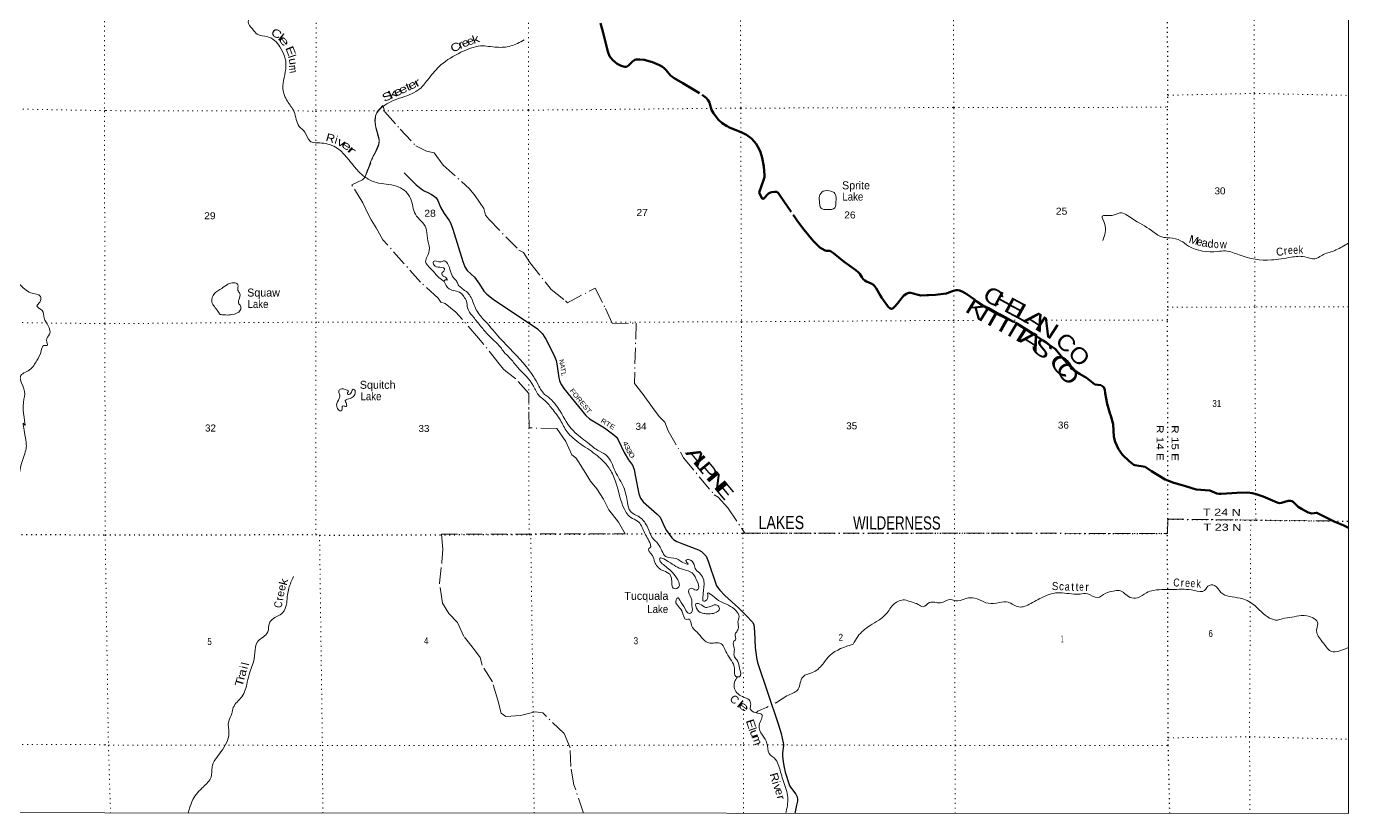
# Model space of a CAD drawing. Header units: feet. Extents: x -248627 to 3, y 0 to 184934.
# Drawn here: x -33037 to 0, y 0 to 19664 of the extents above; entities that cross this region are included whole.
import ezdxf
from ezdxf.enums import TextEntityAlignment as Align

# ---------------------------------------------------------------- set-up
doc = ezdxf.new("R2010")
doc.units = ezdxf.units.FT
doc.header["$LTSCALE"] = 80
for name, pattern in [('DOT_DASHED', [7.7, 5, -1.2, 0.3, -1.2]), ('DOTTED', [1.5, 0.3, -1.2]), ('LONG_DASH_SHORT_DASH', [9.9, 6, -1.2, 1.5, -1.2])]:
    doc.linetypes.add(name, pattern=pattern)
for name, color, linetype, lineweight in [('11', 7, 'LONG_DASH_SHORT_DASH', 60), ('29', 7, 'Continuous', 25), ('30', 7, 'Continuous', 13), ('39', 7, 'Continuous', 13), ('4', 7, 'Continuous', 13), ('41', 7, 'Continuous', 13), ('44', 7, 'DOT_DASHED', 13), ('6', 7, 'DOTTED', 25), ('7', 7, 'DOTTED', 13)]:
    doc.layers.add(name, color=color, linetype=linetype, lineweight=lineweight)
doc.layers.add('12', color=7, linetype='Continuous')

msp = doc.modelspace()

# ---------------------------------------------------------------- linework, layer by layer
at = {"layer": '11'}
for points in [[(-18689.99, 19745.48), (-18646.99, 19592.58), (-18622.88, 19502.93), (-18507.57, 19035.18), (-18463.88, 18922.98), (-18431.3, 18878.65), (-18380.47, 18819.97), (-18274.91, 18731.29), (-18212.35, 18694.78), (-18153.1, 18670.06), (-18085.93, 18654.36), (-18039.02, 18654.36), (-17992.1, 18686.96), (-17891.75, 18787.37), (-17831.8, 18829.09), (-17803.13, 18836.26), (-17711.9, 18840.17), (-17601.13, 18828.44), (-17396.52, 18773.67), (-17215.36, 18697.39), (-17141.08, 18653.05), (-17099.37, 18617.84), (-17052.46, 18569.59), (-16944.29, 18440.5)], [(-16944.29, 18440.5), (-16853.07, 18374.81), (-16634.12, 18244.41), (-16155.82, 17959.48), (-16050.25, 17879.28), (-16012.47, 17831.03), (-15972.07, 17767.13), (-15951.22, 17698.02), (-15919.92, 17576.74), (-15871.72, 17495.24), (-15805.25, 17405.26), (-15744, 17332.24), (-15648.84, 17248.12), (-15545.9, 17178.36), (-15455.95, 17128.15), (-15176.35, 17021.67), (-15096.26, 16981.78), (-15047.38, 16953.75), (-14919.01, 16862.13), (-14849.95, 16788.14), (-14802.38, 16728.8), (-14758.06, 16659.04), (-14728.74, 16601.98), (-14694.21, 16521.13), (-14652.49, 16379.97), (-14611.42, 16168.38), (-14590.57, 15949.3), (-14598.4, 15895.22), (-14618.6, 15823.49), (-14728.4, 15512.31), (-14662.57, 15376.03)], [(-14662.57, 15376.03), (-14652.8, 15358.77), (-14646.28, 15353.72), (-14635.86, 15351.43), (-14623.8, 15356), (-14607.18, 15366.59), (-14585.35, 15390.23), (-14519.85, 15464.41), (-14492.16, 15490.49), (-14481.73, 15498.64), (-14464.14, 15510.05), (-14441.65, 15516.25), (-14408.41, 15523.4), (-14346.19, 15533.69), (-14324.36, 15534.66), (-14309.36, 15533.83), (-14296.66, 15531.08), (-14278.41, 15524.88), (-14266.36, 15516.73), (-14254.95, 15505), (-14202.49, 15431.47), (-13840.16, 14899.72), (-13765.86, 14799.31), (-13610.77, 14589.66), (-13374.21, 14306.02), (-13305.78, 14233.64), (-13209.33, 14141.05), (-13153.94, 14104.22), (-13079, 14068.02), (-13043.16, 14061.83), (-12981.25, 14060.53), (-12953.88, 14054.66), (-12916.73, 14030.21), (-12872.42, 13996.96), (-12604.58, 13786.34), (-12310.02, 13573.77), (-12253.97, 13525.52), (-12214.87, 13479.88), (-12164.05, 13401.3), (-12126.24, 13350.77), (-12086.5, 13317.19), (-12049.35, 13295.67), (-11932.7, 13244.16), (-11874.7, 13210.25), (-11857.76, 13195.58), (-11833.64, 13168.2), (-11803.01, 13126.47), (-11692.88, 12937.7), (-11666.81, 12895.64), (-11559.94, 12741.76), (-11521.49, 12686), (-11493.46, 12652.1), (-11472.29, 12632.69), (-11459.26, 12623.56), (-11446.87, 12616.39), (-11433.84, 12612.48), (-11427.97, 12610.85), (-11416.57, 12609.71), (-11405.49, 12612.15), (-11395.06, 12616.89), (-11377.47, 12630.08), (-11348.16, 12659.59), (-11271.89, 12743.21), (-11158.5, 12894.49), (-11111.57, 12942.42), (-11049.01, 12984.15), (-11015.13, 12997.84), (-10987.76, 13005.01), (-10937.58, 13006.32), (-10879.58, 12995.23), (-10753.83, 12956.93), (-10690.59, 12944.7), (-10534.84, 12948.94), (-10498.34, 12951.55), (-10322.39, 12962.63), (-10117.8, 12983.01), (-10050.65, 12992.96), (-9990.69, 13013.17), (-9893.62, 13050.82), (-9810.83, 13073.81), (-9754.14, 13076.42)], [(-9810.83, 13073.81), (-9722.22, 13068.6), (-9651.84, 13043.83), (-9534.53, 12974.71), (-9344.25, 12840.39), (-9276.47, 12785.62), (-9138.32, 12693.02), (-8804.66, 12494.8), (-8304.17, 12254.84), (-7876.67, 11973.15), (-7636.85, 11816.66), (-7324.05, 11597.57), (-7115.51, 11347.18), (-6940.86, 11148.96), (-6862.66, 11078.53), (-6719.29, 10982.03), (-6547.25, 10888.13), (-6510.76, 10856.84), (-6336.11, 10718.6), (-6187.52, 10700.34), (-6114.54, 10654.7), (-6091.08, 10589.5), (-6083.25, 10502.12), (-6028.52, 10232.17), (-5963.35, 10000.04), (-5942.5, 9932.23), (-5885.14, 9730.09), (-5866.91, 9409.28), (-5830.42, 9286.7), (-5749.61, 9104.12), (-5650.56, 8958.06), (-5485.43, 8801.81), (-5368.14, 8713.14), (-5337.75, 8707.67), (-5084.9, 8660.73), (-4925.88, 8551.17), (-4581.79, 8342.52), (-4362.83, 8259.05), (-4102.16, 8186.02), (-3805.01, 8094.75), (-3468.74, 8071.28), (-3293.89, 7999.58), (-3244.36, 7989.15), (-3184.6, 7987.8), (-2913.52, 8002.15), (-2793.38, 8011.97), (-2517.05, 8022.41), (-2411.48, 8006.76), (-2329.62, 7986.5), (-2136.72, 7917.39), (-1787.4, 7768.71), (-1759.12, 7760.92), (-1724.86, 7758.29), (-1671.79, 7765.81), (-1510.17, 7810.15), (-1480.84, 7812.76), (-1453.76, 7813.06)], [(-1453.76, 7813.06), (-1417.62, 7801.67), (-1385.99, 7785.66), (-1315.61, 7723.07), (-1260.87, 7665.69), (-1177.45, 7613.52), (-1010.62, 7524.84), (-919.73, 7495.51), (-862.04, 7503.98), (-812.85, 7511.82), (-790.04, 7510.51), (-744.74, 7488.33), (-606.58, 7423.12), (-361.55, 7297.93), (-121.73, 7193.6), (-64.39, 7167.52), (-17.02, 7144.75), (0.21, 7138.04)]]:
    msp.add_lwpolyline(points, dxfattribs=at)
at = {"layer": '29'}
msp.add_lwpolyline([(-23598.4, 16010.8), (-23297.96, 15704.99), (-23173.4, 15608.47), (-23094.99, 15556.6), (-22991.14, 15503.5), (-22911.57, 15466.17), (-22849.11, 15427.6), (-22802.63, 15380.6), (-22758.73, 15315.88), (-22690.87, 15149.54), (-22600.97, 14990.78), (-22470.91, 14819.87), (-22437.1, 14754.65), (-22379.22, 14596.89), (-22134.76, 13795.6), (-22083.57, 13661.45), (-22020.99, 13566.55), (-21844.68, 13401.53), (-21714.63, 13228.62), (-21610.74, 13047.74), (-21536, 12975.2), (-21378.27, 12848.47), (-20267.33, 12107.05), (-20198.96, 12041.59), (-20145.8, 11983.08), (-20059.19, 11847.65), (-19905.41, 11560.29), (-19834.8, 11405.88), (-19800.24, 11320.77), (-19781.93, 11232.88), (-19731.13, 10881.9), (-19717.02, 10821.36), (-19699.23, 10772.84), (-19670, 10714.32), (-19611.18, 10620.42), (-19061.29, 9945.61), (-18964.6, 9858.18), (-18591.54, 9632.44), (-18356.89, 9464.18), (-18296.87, 9402.9), (-18247.9, 9339.16), (-18103.22, 9021.13), (-17991.29, 8840.23), (-17895.28, 8703.53), (-17851.85, 8591.74), (-17829.83, 8450.52), (-17734.95, 7986.74), (-17695.01, 7876.24), (-17625.08, 7789.8), (-17280.35, 7482.58), (-17204.33, 7403.41), (-17104.59, 7182.41), (-17041.12, 7072.96), (-16912.64, 6890.94), (-16868.33, 6846.87), (-16788.59, 6798.99), (-16663.9, 6747.81), (-16246.33, 6586.2), (-16171.91, 6543.64), (-16100.02, 6483.43), (-16054.95, 6426.61), (-16001.79, 6304.25), (-15793.22, 5692.01), (-15712.05, 5578.11), (-15585.02, 5450.66), (-15241.56, 5139.23), (-15148.53, 5051.45), (-15052.12, 4945.57), (-14891.89, 4782.6), (-14861.45, 4721.63), (-14844.5, 4537.67), (-14823.71, 4152.35), (-14797.66, 3897.07), (-14772.76, 3774.98), (-14249.43, 2242.55), (-14179.91, 2003.58), (-14126.47, 1767.84), (-14123.82, 1735.93), (-14122.68, 1696.42), (-14147.43, 1513.88), (-14147.74, 1438.02), (-14129.13, 1294.39), (-14102.45, 1150.57), (-14074.63, 1037.7), (-13968.31, 702.56), (-13943.35, 658.53), (-13811.29, 487.61), (-13782.24, 417.95), (-13771.56, 351.06), (-13771.61, 306.24), (-13796.17, 208.66), (-13834.67, 4.24)], dxfattribs=at)
at = {"layer": '39'}
for points in [[(-28848.81, 22061.1), (-28723.43, 21653.9), (-28722.59, 21347.3), (-28627.33, 21207.27), (-28434.9, 21108.72), (-28152.52, 21134.43), (-27803.71, 21153.49), (-27644.29, 20788.99), (-27725.94, 20495.23), (-27798.41, 20308.3), (-27688.41, 20228.64), (-27483.04, 20212.68), (-27429.6, 19925.78), (-27495.62, 19779.13), (-27390.67, 19600.69), (-27271.12, 19470.52), (-27007.82, 19405.63), (-26704.12, 19156.83), (-26552.04, 18667.34), (-26630.42, 18107.3), (-26516.79, 17795.66), (-26350.25, 17533.96), (-26221.07, 17167.72), (-26077.51, 17021.2), (-25956.87, 16802.28), (-25663.2, 16751.24), (-25273.61, 16622.68), (-24631.83, 15943.23), (-24238.86, 15752.12), (-23732.09, 15652.77), (-23440.83, 15369.79), (-23316.02, 14971.31), (-23055.6, 14630.11), (-23017.93, 14377.64), (-22966.19, 14121.01), (-23022.76, 13913.76), (-23064.3, 13795.13), (-22929.22, 13608.35), (-22729.99, 13388.72), (-22597.98, 13294.75)], [(-24572.9, 15906.92), (-24332.16, 16492.73), (-24230.83, 16716.2), (-24314.61, 17184.9), (-24307.87, 17445.04), (-24140.42, 17657.35), (-23652.35, 17890.98), (-23208.81, 18104.84), (-22984.46, 18363.03), (-22680.69, 18701.19), (-22179.67, 19017.4), (-21690.36, 19176.39), (-21283.64, 19144.51), (-20936.72, 19175.69), (-20602.64, 19328)], [(-12850.77, 15516.39), (-13089.31, 15561.33), (-13209.26, 15459.54), (-13222.99, 15302.33), (-13178.51, 15122.41), (-13029.75, 15088.81), (-12837.83, 15135.49), (-12807.96, 15294.57), (-12806.84, 15401.47), (-12850.77, 15516.39)], [(-34086.78, 15431.12), (-34013.16, 15336.88), (-33998.06, 15123.11), (-33930.22, 14849.08), (-33947.2, 14588.75), (-33994.39, 14318.18), (-33878.22, 14064.58), (-33903.06, 13759.82), (-33801.62, 13637.27), (-33666.64, 13684.36), (-33583.24, 13537.51), (-33218.63, 13230.7), (-32925.03, 13006.25), (-32688.56, 12920.7), (-32702.01, 12773.36), (-32774.24, 12684.23), (-32646.58, 12565.85), (-32597.3, 12378.48), (-32493.52, 12187.35), (-32460.26, 11973.68), (-32536.25, 11821.99), (-32515.5, 11697.01), (-32600.23, 11692.55), (-32668.22, 11557.03), (-32780.12, 11316.39), (-32960.67, 11085.49), (-33189.92, 10914.86), (-33158.94, 10757.66), (-33078.98, 10481.68), (-33119.96, 10174.83), (-33097.75, 9729.09), (-33099.79, 9733.12), (-33074.33, 9460.9), (-33054.42, 9075.67), (-33175.74, 8689.73), (-33265.03, 8356.4), (-33427.82, 8214.36), (-33895.44, 8101.02), (-34065.12, 8142.52), (-34235.34, 8301.03), (-34297.82, 8284.58), (-34293.13, 8141.36), (-34341.06, 8032.18), (-34398.16, 7721.21), (-34596.55, 7419.61), (-34726.47, 7148.61), (-34735.36, 6886.3), (-34764.64, 6668.27), (-34671.17, 6525.51), (-34643.67, 6247.25), (-34775.28, 5905.64), (-34887.42, 5273.62), (-34993.69, 5125.81), (-35174.41, 4933.23), (-35306.71, 4740.91), (-35433.15, 4590.98), (-35638.48, 4483.01), (-35777.99, 4544.84), (-35914.77, 4451.34), (-36175.44, 4088.9), (-36492.55, 3716.09), (-36677.37, 3535.6), (-37232.07, 3050.61), (-37338.31, 2896.75), (-37555.79, 2798.81), (-37615.4, 2596.76), (-37547.58, 2324.76), (-37570.12, 1957.48), (-37673.23, 1559.52), (-37766.55, 1226.17), (-37906.46, 932.94), (-38000.46, 750.89), (-38057.63, 454.04), (-38204.01, 251.56), (-38272.45, 182.33), (-38332.28, 30.73)], [(-2.3, 14250.18), (-314.93, 14079.17), (-440.38, 14029.87), (-589.97, 13984.82), (-843.16, 13860.02), (-1096.55, 13908.68), (-1435.18, 13899.62), (-1925.58, 13829.39), (-2734.34, 13955.65), (-3071.83, 14055.49), (-3275.48, 14043.2), (-3997.49, 14178.77), (-4195.62, 14309.64), (-4466.9, 14382.67), (-4666.17, 14404.63), (-4920.4, 14566.25), (-5408.99, 14863.11), (-5711.79, 15005), (-5909.9, 14944.25), (-6153.94, 14924.25), (-6095.4, 14740.18), (-6144.19, 14313)], [(-16136.12, 5311.8), (-16125.96, 5513.41), (-16114.56, 5834.02), (-16191.6, 5981.95), (-16309.31, 6095.96), (-16354.37, 6219.41), (-16492.09, 6345.7), (-16558.84, 6322.1), (-16505.32, 6236.9), (-16577.77, 6245.62), (-16798.13, 6370.63), (-17063.59, 6421.43), (-17156.86, 6559.42), (-17251.77, 6733.74), (-17401.17, 6900.48), (-17511.52, 7139.48), (-17720.31, 7407.6), (-17946.51, 7552.84), (-18018.77, 7773.35), (-18113.61, 8147.35), (-18323.01, 8550.63), (-18556.54, 8958.15), (-18770.88, 9081.09), (-19014.79, 9266.83), (-19370.43, 9558.46), (-19701.84, 10049.56), (-20004.39, 10409.29), (-20088.36, 10472.57), (-20270.83, 10752.56), (-20548.61, 11168.55), (-21210.21, 11880.45), (-21564.61, 12291.08), (-21751.75, 12510.6), (-21836.79, 12664.66), (-21968.72, 12960.33), (-22168.45, 13131.55), (-22246.23, 13208.9), (-22293.54, 13310.18), (-22359.31, 13379.34), (-22514.75, 13739.77), (-22592.62, 13809.05), (-22675.5, 13783.57), (-22866.81, 13795.38), (-22869.54, 13726.82), (-22753.44, 13653.17), (-22594.72, 13607.37), (-22595.14, 13567.03), (-22656.32, 13496.98), (-22620.77, 13428.08), (-22550.69, 13385.1), (-22523.07, 13328.37), (-22571.38, 13332.84), (-22598.75, 13295.3)], [(-27859.74, 13261.27), (-28001.16, 13226.24), (-28157.45, 13118.72), (-28342.17, 12989.27), (-28402.77, 12782.05), (-28252.05, 12548.74), (-28192.4, 12471.56), (-28109.89, 12460.73), (-28055.53, 12456.21), (-27902.27, 12466.94), (-27695.62, 12574.01), (-27684.37, 12686.86), (-27738.06, 12755.92), (-27731.17, 12836.54), (-27703.36, 12991.6), (-27750.92, 13068.68), (-27755.49, 13209.91), (-27819.44, 13260.91), (-27859.74, 13261.27)], [(-22598.19, 13294.9), (-22476.98, 13110.12), (-22179.87, 13002.56), (-22106.22, 12915.17), (-22040.92, 12799.61), (-22014.44, 12633.98), (-21891.59, 12433.19), (-21704.61, 12199.55), (-21517.5, 11978.01), (-21186.49, 11642.23), (-21104.99, 11534.59), (-20963.47, 11386.08), (-20764.4, 11152.33), (-20368.32, 10678.81), (-20221.76, 10433.43), (-20113.86, 10345.73), (-19906.64, 10119.98), (-19694.1, 9825.6), (-19525.81, 9537.67), (-19382.34, 9383.09), (-18968.34, 9082.86), (-18606.69, 8787.15), (-18415.95, 8527.25), (-18284.39, 8195.28), (-18051.6, 7523.53), (-17938.07, 7395.44), (-17765.69, 7307.16), (-17605.26, 7039.47), (-17445.35, 6721.36), (-17442.03, 6652.75), (-17484.64, 6624.89), (-17395.8, 6448.61), (-17339.03, 6288.75), (-17157.83, 6079.37), (-16985.35, 6001.18), (-16922.09, 5883.62), (-16852.31, 5618.76), (-16759.43, 5636.08), (-16858.6, 5981.89), (-17122.13, 6218.23), (-17211.58, 6336.02), (-17213.2, 6374.36), (-17064.47, 6336.72), (-16677.89, 6113.39), (-16404.89, 6012.11), (-16272.24, 5785.01), (-16245.7, 5625.42), (-16300.58, 5579.52), (-16424.98, 5631.06), (-16485.91, 5585.22), (-16423.51, 5384.97), (-16409.37, 5195.24), (-16417.2, 5023.86), (-16477.9, 5000.2), (-16575.45, 5114.03), (-16712.23, 5331.08), (-16764.01, 5390.04), (-16804.84, 5339.98), (-16662.6, 5066.4), (-16539.92, 4849.48), (-16485.42, 4859.08), (-16416.53, 4701.13), (-16277.28, 4528.43), (-16129.94, 4357.68), (-15961.71, 4257.33), (-15786.29, 4267.86), (-15709.81, 4259.11), (-15539.13, 4007.46), (-15347.7, 3620.49), (-15307.43, 3424.47), (-15218.83, 3417.63), (-15216.58, 3633.43), (-15288.99, 3839.82), (-15356.43, 3943.29), (-15346.77, 4096.5), (-15360.06, 4175.29), (-15358.69, 4306.38), (-15320.07, 4338.31), (-15324.6, 4483.58), (-15273.39, 4563.8), (-15252.67, 4618.07), (-15247.95, 4684.59), (-15257.02, 4781.49), (-15231.39, 4920.44), (-15304.4, 5068.34), (-15692.94, 5297.74), (-15896.95, 5444.79), (-16011.15, 5508.35), (-16012.2, 5407.5), (-16083.77, 5307.29), (-16136.12, 5311.8)], [(-25026.25, 10579.4), (-25195.31, 10599.07), (-25234.18, 10542.94), (-25202.91, 10449.88), (-25221.86, 10371.38), (-25286.07, 10204.54), (-25262.77, 10119.62), (-25182.79, 10060.41), (-25144.02, 10106.45), (-25149.41, 10169.03), (-25123.07, 10182.91), (-25048.67, 10168.12), (-25039.87, 10238.64), (-25069.26, 10319.59), (-25012.5, 10351.35), (-24891.1, 10398.67), (-24823.5, 10504.97), (-24838.78, 10585.79), (-24870.87, 10600.19), (-24909.74, 10544.07), (-24954.76, 10477.91), (-25005.24, 10468.27), (-25016.87, 10512.75), (-24992.22, 10556.91), (-25026.63, 10579.44)], [(-26366.47, 5919.94), (-26480.31, 5630.5), (-26514.32, 5461.38), (-26534.49, 5265.9), (-26639.92, 5010.68), (-26893.46, 4851.6), (-26964.95, 4759.45), (-27005.57, 4535.92), (-27264.07, 4288.13), (-27327.37, 4014.38), (-27384.86, 3718.39), (-27455.28, 3535.47), (-27520.39, 3281.9), (-27657.22, 2914.01), (-27867.53, 2649.65), (-27903.38, 2496.67), (-27983.94, 2307.79), (-27976.97, 2009.21), (-28179.35, 1539.03), (-28398.94, 1157.76), (-28423.71, 907.87), (-28613.57, 671.56), (-28878.92, 347.18), (-28961.74, 134.12), (-29000.18, 16.2)], [(-1.19, 4149.3), (-240, 4057.8), (-423.5, 4045.32), (-601, 4222.4), (-789.46, 4508.49), (-796.4, 4615.46), (-772.54, 4778.63), (-894.29, 4890.66), (-1185.9, 4945.72), (-1416.05, 4905.42), (-1656.24, 4867.24), (-1779.51, 4834.05), (-1972.43, 4884.19), (-2375.98, 5220.63), (-2710.83, 5380.96), (-3190.94, 5524.44), (-3350.33, 5699.34), (-3515.8, 5676.62), (-3595.5, 5570.43), (-3853.4, 5572.74), (-4352.87, 5599.41), (-4592.69, 5597.53), (-4871, 5575.82), (-5050.97, 5514.91), (-5275.97, 5387.84), (-5459.2, 5401.58), (-5735.47, 5575.51), (-5878.74, 5556.62), (-6068.69, 5505.88), (-6271.36, 5394.75), (-6524.25, 5491.82), (-6707.71, 5483.38), (-6921.27, 5487.31), (-7382.58, 5501.54), (-7580.75, 5434.73), (-7941.4, 5246.35), (-8240.51, 5162.3), (-8503.29, 5277.61), (-8725.04, 5269.52), (-9007.33, 5251.88), (-9217.97, 5342.52), (-9457.24, 5393.07), (-9602.69, 5358.07), (-9814.72, 5315.6), (-9935.32, 5344.92), (-10200.14, 5264.6), (-10470.09, 5271.05), (-10630.36, 5167.6), (-10756.71, 5225.21), (-10923.34, 5285.2), (-11096.1, 5337.18), (-11355.08, 5236.63), (-11553.13, 4988.29), (-11953.09, 4701.43), (-12266.35, 4419.83), (-12377.09, 4235.26)], [(-15950.2, 5168.93), (-15766.49, 5201.58), (-15722.98, 5122.52), (-15950.06, 4989.42), (-16082.98, 4996.66), (-16199.55, 5025.94), (-16310.79, 5180.24), (-16308.16, 5238.71), (-16213.5, 5233.83), (-16067.26, 5151.83), (-15950.2, 5168.93)], [(-12377.09, 4235.26), (-12960.43, 3948.02), (-13113.44, 3767.86), (-13363.69, 3538.14), (-13639.08, 3409.5), (-13701.06, 3262.82), (-13751.04, 3107.95), (-13992.39, 2958.84), (-14306.7, 2770.04), (-14331.91, 2756.37)], [(-14064.67, 0.05), (-14013.01, 399.39), (-14121.66, 801.76), (-14234.6, 1179.96), (-14315.44, 1350.11), (-14479.11, 1500.84), (-14534.9, 1755.49), (-14645.65, 1956.17), (-14725.64, 2209.02), (-14662.44, 2472.69), (-14813.05, 2522.45), (-14949.14, 2612.42), (-14939.82, 2733.36), (-14977.01, 2838.58), (-15147.44, 2920.79), (-15352.53, 3156.61), (-15324.57, 3325.79), (-15277.28, 3403.12)], [(-14502.21, 2673.07), (-14667.2, 2595.77), (-14784.69, 2536.31), (-14802.35, 2517.82)]]:
    msp.add_spline(points, degree=3, dxfattribs=at)
at = {"layer": '4'}
msp.add_lwpolyline([(-246606.45, 184933.97), (-215781.67, 184615.95), (-184956.48, 184340.33), (-154130.93, 184107.12), (-123305.1, 183916.31), (-92479.02, 183767.9), (-61652.78, 183661.9), (-30826.42, 183598.29), (0, 183577.08), (0, -0.01), (-31078.93, 21.37), (-62157.81, 85.49), (-93236.57, 192.37), (-124315.16, 342), (-155393.5, 534.37), (-186471.55, 769.49), (-217549.26, 1047.36), (-248626.55, 1367.98)], close=True, dxfattribs=at)
msp.add_lwpolyline([(-246606.45, 184933.97), (-215781.67, 184615.95), (-184956.48, 184340.33), (-154130.93, 184107.12), (-123305.1, 183916.31), (-92479.02, 183767.9), (-61652.78, 183661.9), (-30826.42, 183598.29), (0, 183577.08), (0, -0.01), (-31078.93, 21.37), (-62157.81, 85.49), (-93236.57, 192.37), (-124315.16, 342), (-155393.5, 534.37), (-186471.55, 769.49), (-217549.26, 1047.36), (-248626.55, 1367.98)], close=True, dxfattribs=at)
at = {"layer": '44'}
for points in [[(-24582.46, 15886.51), (-24228.31, 16734.65), (-24219.39, 16820.35), (-24308.31, 17132.78), (-24325.66, 17282.49), (-24314.82, 17430.03), (-24269.27, 17534.17), (-24223.73, 17590.59), (-24128.38, 17690.5)], [(-24128.38, 17690.5), (-24083.58, 17533.48), (-23695.4, 17093.8), (-23305.28, 16682.34), (-23038.9, 16546.47), (-22845.33, 16505.01), (-22624.79, 16197.61), (-21962.12, 15607.98), (-21820.55, 15431.24), (-21610.04, 15113.72), (-21563.22, 14952.68), (-21482.33, 14852.26), (-20734.48, 14077.58), (-20617.42, 14015.62), (-20455.49, 13766.41), (-19923.55, 13095.57), (-19564.03, 12806.93), (-19517.54, 12760.78), (-18825.46, 13126.69), (-18568.05, 12617.89), (-18393.65, 12241.75), (-17801.27, 12254.48), (-17845.16, 10744.59), (-17622.69, 10467.43), (-17392.04, 10147.98), (-17226.13, 9920.96), (-17086.67, 9776.46), (-16999.39, 9561.18), (-16616.56, 8889.67), (-15848.12, 7963.91), (-15755.92, 7903.33), (-15508.63, 7638.9), (-15089.66, 7007.88), (-4522.9, 6998.71), (-4515.9, 7355.51), (-384.56, 7308.56), (-228.35, 7239.14), (-117.44, 7191.98), (-17.98, 7145.36), (0.21, 7138.04)], [(-22666.02, 6976), (-18076.4, 6991.68), (-18243.97, 7282), (-18486.67, 7585.27), (-18620.46, 7856.78), (-18786.45, 8112.02), (-18944.18, 8300.78), (-19104.12, 8558.06), (-19239.81, 8789.25), (-19312.64, 8887.69), (-19405.55, 8961.85), (-19557.66, 9291.73), (-19784.31, 9619.26), (-20477.11, 9634.37), (-20483.62, 10497.9), (-20809.59, 10860.33), (-21015.6, 11020.65), (-21112.55, 11098.83), (-21221.77, 11237.42), (-21737.49, 11876.07), (-22303.61, 12524.58), (-22576.28, 12743.07), (-22683.17, 12772.82), (-22745.94, 12877.35), (-23190.42, 13274.46), (-24128.52, 14334.5), (-24296.65, 14634.08), (-24426.21, 14835.06), (-24507.26, 14987.88), (-24628.95, 15255.42), (-24910.38, 15707.67), (-24638.72, 15831.84), (-24582.46, 15886.51)], [(-19118.04, 8.09), (-19354.97, 718.22), (-19434.91, 1177.43), (-19454.43, 1644.96), (-19602.57, 1997.03), (-20134.05, 2514.68), (-20325.56, 2542.04), (-20689.99, 2445.68), (-21056.67, 2427.91), (-21171.76, 2506.01), (-21257.35, 2830.14), (-21393.71, 3289.09), (-21650.84, 3703.15), (-21695.74, 3894.44), (-21841.41, 4093.33), (-22108.37, 4424.71), (-22262.55, 4774.74), (-22478.81, 4995.49), (-22638.75, 5252.77), (-22718.82, 5752.28), (-22653.88, 6280.67), (-22630.66, 6605.28), (-22666.02, 6976)]]:
    msp.add_lwpolyline(points, dxfattribs=at)
at = {"layer": '6'}
for points in [[(-4467.2, 0.45), (-4504.35, 1697.78), (-4506.36, 1891.44), (-4522.9, 6998.71), (-4515.9, 7355.51), (-4520.57, 12325.76), (-4519.2, 12650.49), (-4521.58, 17644.73), (-4512.4, 17945.19), (-4542.8, 22957.83), (-4539.64, 23260.36), (-4547.81, 28278.85), (-4536.41, 28599.46), (-4562.84, 33606.01), (-4549.11, 33956.85), (-4543.66, 41829.35)], [(-4515.9, 7355.51), (-2474.04, 7331.72), (-2319.87, 7330.55), (0, 7306.02)], [(-47885.35, 6991.35), (-46818.48, 6992.31), (-41511.63, 6989.03), (-36160.42, 6992.03), (-31069.39, 6961.75)], [(-31069.39, 6961.75), (-25803.39, 6969.8), (-25712.89, 6952.85), (-20478.2, 6975.22), (-20435.49, 6975.2), (-17580.82, 6991.67)], [(-17446.35, 6992.45), (-15135.45, 7005.78), (-9847.95, 7002.58), (-4522.9, 6998.71)]]:
    msp.add_lwpolyline(points, dxfattribs=at)
at = {"layer": '7'}
for p, q in [((-8334.29, 12323.09), (-8538.16, 12322.84)), ((-4520.55, 12327.78), (-7557.89, 12324.05)), ((-20478.2, 6975.22), (-20484.43, 10813.57)), ((-36261.59, 1740.2), (-31076.59, 1720.11))]:
    msp.add_line(p, q, dxfattribs=at)
for points in [[(-31112.55, 41678.84), (-31091.48, 33514.49), (-31099.58, 28206.64), (-31081.54, 22919.09), (-31087.32, 17546.7), (-31077.32, 12238.62), (-31069.39, 6961.75)], [(-15172.53, 41708.88), (-15209, 33566.38), (-15184.01, 28229.04), (-15212.99, 22932.53), (-15187.7, 17623.43), (-15170.77, 12286.16), (-15135.45, 7006.86), (-15121.5, 2856.58)], [(-9826.34, 2.14), (-9830.23, 1699.17), (-9849.75, 6982), (-9860.62, 12321.22), (-9865.68, 17638.21), (-9880.96, 22941.17), (-9874.07, 28243.93), (-9891.11, 33571.11), (-9841.8, 41786.11)], [(-2432.37, 41778.14), (-2399.22, 33935.55), (-2376.09, 28612.35), (-2364.89, 23305.39), (-2355.78, 17990.38), (-2342.85, 12655.17), (-2319.87, 7330.55)], [(-25802.41, 34316.69), (-25805.03, 33504.1), (-25791.99, 28178.98), (-25786.81, 22874.09), (-25806, 17551.27), (-25804.55, 12274.65), (-25803.39, 6969.8)], [(-20484.86, 11077.19), (-20486.79, 12267.29), (-20491.97, 17572.18), (-20500.95, 22899.28), (-20505.58, 25086.54)], [(-4512.4, 17945.19), (-2355.78, 17990.38), (0, 17941.78)], [(-34687.94, 17625.59), (-31071.24, 17560.9), (-31054.81, 17560.49)], [(-31054.81, 17560.49), (-25806, 17551.27), (-20491.97, 17572.18), (-15187.7, 17623.43), (-9865.68, 17638.21), (-4521.58, 17644.73)], [(0, 12659.33), (-2342.85, 12655.17), (-4519.2, 12650.49)], [(-31062.13, 12238.05), (-31077.32, 12238.62), (-36166.45, 12301.83)], [(-21762.2, 12269.98), (-25780.33, 12278.47), (-31062.13, 12238.05)], [(-9375.29, 12321.82), (-9860.62, 12321.22), (-15170.77, 12286.16), (-20486.79, 12267.29), (-21545.33, 12269.53)], [(-2444.57, 7331.97), (-2474.87, 1917.59), (-2462.5, 0.14)], [(-31069.39, 6961.75), (-30988.68, 1705.43), (-30937, 21.18)], [(-25712.89, 6952.85), (-25642.56, 1711.93), (-25630.31, 14.54)], [(-20351.94, 9.17), (-20365.18, 1696.86), (-20435.49, 6975.2)], [(-15120.68, 2611.46), (-15117.67, 1716.35), (-15118.11, 5.06)], [(-31076.59, 1720.11), (-30988.68, 1705.43), (-25642.64, 1703.86), (-20365.18, 1696.86), (-15117.67, 1716.35), (-9830.23, 1699.17), (-4504.35, 1697.78)], [(-4506.36, 1891.44), (-2474.87, 1917.59), (0, 1857.49)]]:
    msp.add_lwpolyline(points, dxfattribs=at)

# ---------------------------------------------------------------- texts
at = {"layer": '12'}
for s, rotation, width, p in [('C', 328.448, 1.25, (-8971.35, 12743.62)), ('H', 331.539, 1.25, (-8701.48, 12602.76)), ('E', 331.779, 1.25, (-8436.94, 12458.58)), ('K', 328.465, 1.4, (-9399.36, 12426.75)), ('I', 328.344, 1.3, (-9202.83, 12314.01)), ('T', 330.172, 1.5, (-8982.06, 12192.64)), ('L', 330.914, 1.5, (-8178.92, 12320.61)), ('T', 330.779, 1.5, (-8704, 12043.55)), ('I', 329.424, 1.3, (-8481.41, 11924.8)), ('T', 327.591, 1.6, (-8268.89, 11797.6)), ('A', 327.424, 1.55, (-7923.65, 12158.45)), ('N', 326.979, 1.45, (-7642.35, 11972.76)), ('A', 327.592, 1.55, (-8029.03, 11656.43)), ('S', 320.865, 1.4, (-7781.97, 11470.15)), ('C', 313.823, 1.6, (-7310.17, 11050.2)), ('O', 307.82, 1.35, (-7175.12, 10878.89))]:
    msp.add_text(s, height=400, rotation=rotation, dxfattribs=dict(at, width=width)).set_placement(p, align=Align.CENTER)
at = {"layer": '12', "width": 1.15}
msp.add_text('CO', height=400, rotation=315.332, dxfattribs=at).set_placement((-7356.13, 11778.22))
at = {"layer": '30'}
for s, rotation, width, p in [('N', 281.994, 0.85, (-19721.87, 11277.45)), ('A', 278.964, 0.9, (-19700.09, 11169.5)), ('FOREST', 309.176, 1.15, (-19234.4, 10268.86)), ('RTE', 328.822, 1.2, (-18535.86, 9680.57)), ('4', 294.462, 1.35, (-18119.43, 9220.01)), ('3', 294.462, 1.35, (-18073.71, 9123.76)), ('3', 294.462, 1.35, (-18032.15, 9033.44)), ('0', 301.747, 1.7, (-17965.21, 8923.33))]:
    msp.add_text(s, height=120, rotation=rotation, dxfattribs=dict(at, width=width)).set_placement(p, align=Align.CENTER)
for s, p in [('T', (-19688.15, 11076.01)), ('L', (-19665.73, 10970.31))]:
    msp.add_text(s, height=120, rotation=278.964, dxfattribs=at).set_placement(p, align=Align.CENTER)
at = {"layer": '41'}
for s, rotation, width, p in [('C', 330.545, 1.3, (-26838.28, 19401.76)), ('l', 322.224, 1.5, (-26733.77, 19319.03)), ('e', 308.083, 1.75, (-26674.05, 19242.94)), ('E', 291.499, 1.4, (-26526.35, 19013.51)), ('C', 26.173, 1.25, (-22275.47, 19059.45)), ('r', 24.934, 1.5, (-22146.36, 19121.95)), ('e', 22.042, 1.25, (-22036.03, 19167.4)), ('e', 18.953, 1.15, (-21913.07, 19210.9)), ('k', 18.49, 1.3, (-21779.53, 19255.04)), ('u', 280.292, 1.1, (-26472.58, 18773.37)), ('m', 277.589, 0.9, (-26470.11, 18588.45)), ('e', 24.8, 1.35, (-23588.23, 18006.75)), ('t', 25.535, 1.25, (-23462.82, 18067.51)), ('e', 27.82, 1.4, (-23354.7, 18120.75)), ('r', 27.987, 1.6, (-23229.07, 18177.73)), ('S', 25.616, 1.4, (-23982.5, 17826.5)), ('k', 25.544, 1.55, (-23845.56, 17889.53)), ('e', 24.8, 1.35, (-23716.99, 17949.1)), ('R', 344.535, 1.15, (-25464.9, 16779.39)), ('v', 333.65, 1.45, (-25211.6, 16678.06)), ('e', 326.809, 1.6, (-25090.86, 16608.35)), ('r', 318.321, 2.1, (-24972.76, 16500.16)), ('M', 342.306, 1.05, (-3895.6, 14234.42)), ('o', 3.815, 0.8, (-3299.85, 14126.38)), ('w', 359.453, 0.9, (-3128.93, 14122)), ('C', 10.76, 0.95, (-1700.16, 13937.85)), ('e', 2.706, 0.8, (-1449.8, 13978.18)), ('e', 2.706, 0.8, (-1317.66, 13984.42)), ('k', 0.362, 0.85, (-1187.42, 13983.97)), ('k', 75.53, 1.2, (-26515.43, 5763.85)), ('S', 358.482, 0.9, (-7334.95, 5583.15)), ('c', 357.984, 0.9, (-7177.16, 5578.57)), ('a', 357.984, 0.85, (-7031.77, 5571.34)), ('e', 359.152, 0.75, (-6674.94, 5566.68)), ('C', 357.239, 0.8, (-4305.55, 5672.74)), ('e', 356.648, 0.8, (-4027.75, 5661.96)), ('e', 358.171, 0.75, (-3891.77, 5654.65)), ('k', 0.803, 0.85, (-3746.69, 5644.43)), ('C', 83.23, 0.85, (-26646.59, 5209.55)), ('e', 79.779, 0.95, (-26596.64, 5474.36)), ('T', 73.532, 1.35, (-27615.49, 3252.29)), ('r', 75.8, 1.2, (-27585.12, 3377.7)), ('a', 75.398, 1.15, (-27551.66, 3495.9)), ('l', 320.153, 1.6, (-15265.93, 2659.67)), ('e', 322.541, 1.75, (-15170.23, 2601.59)), ('E', 287.639, 1.35, (-15026.42, 2209.7)), ('u', 289.095, 1.3, (-14936.37, 1967.47)), ('m', 289.449, 1.1, (-14868.33, 1805.84)), ('R', 286.356, 1.15, (-14436.7, 880.9)), ('v', 286.54, 1.15, (-14358.41, 627.59)), ('r', 284.421, 1.2, (-14276.04, 379.75))]:
    msp.add_text(s, height=200, rotation=rotation, dxfattribs=dict(at, width=width)).set_placement(p, align=Align.CENTER)
for s, rotation, p in [('l', 287.812, (-26495.09, 18887.84)), ('i', 343.281, (-25322.85, 16733.84)), ('e', 346.613, (-3741.56, 14189.99)), ('a', 353.403, (-3604.3, 14161.64)), ('d', 357.271, (-3452.32, 14138.42)), ('r', 7.501, (-1563.59, 13962.65)), ('e', 77.53, (-26567.73, 5620.87)), ('t', 358.891, (-6894.28, 5565.96)), ('t', 359.001, (-6783.78, 5564.3)), ('r', 0.362, (-6532.69, 5561.15)), ('r', 357.239, (-4156.72, 5667.64)), ('r', 83.933, (-26620, 5355.54)), ('i', 75.765, (-27508.5, 3627.56)), ('l', 76.501, (-27473.17, 3716.9)), ('C', 317.329, (-15411.45, 2777.89)), ('l', 289.695, (-14984.11, 2073.59)), ('i', 286.356, (-14397.22, 746.41)), ('e', 282.54, (-14316.62, 518.81))]:
    msp.add_text(s, height=200, rotation=rotation, dxfattribs=at).set_placement(p, align=Align.CENTER)
for s, p in [('Sprite', (-12656.79, 15595.1)), ('Squaw', (-27521.19, 12915.56)), ('Squitch', (-24706.19, 10611.4)), ('Tucquala', (-18095.91, 5338.71))]:
    msp.add_text(s, height=200, dxfattribs=at).set_placement(p)
at = {"layer": '41', "width": 0.9}
for p in [(-12648.12, 15313.04), (-27512.52, 12629.17), (-24688.85, 10325.01), (-17523.35, 5008.92)]:
    msp.add_text('Lake', height=200, dxfattribs=at).set_placement(p)
at = {"layer": '44'}
for s, width, p in [('A', 1.75, (-16426.16, 8816.87)), ('L', 1.85, (-16266.21, 8624.16)), ('P', 1.55, (-16126.99, 8456.44)), ('I', 1.65, (-16017.64, 8324.71)), ('N', 1.6, (-15888.38, 8168.99)), ('E', 1.6, (-15729.26, 7977.28))]:
    msp.add_text(s, height=330, rotation=309.695, dxfattribs=dict(at, width=width)).set_placement(p, align=Align.CENTER)
for s, width, p in [('LAKES', 0.8, (-14742.44, 7107.58)), ('WILDERNESS', 0.75, (-12380.64, 7096.88))]:
    msp.add_text(s, height=330, rotation=359.95, dxfattribs=dict(at, width=width)).set_placement(p)
at = {"layer": '6'}
for s, rotation, width, p in [('R 14 E', 270.054, 1.25, (-4797.55, 9706.02)), ('R 15 E', 270.054, 1.25, (-4422.57, 9702.06)), ('T 24 N', 359.349, 1.35, (-3639.92, 7445.56)), ('T 23 N', 359.349, 1.35, (-3627.13, 7070.39))]:
    msp.add_text(s, height=175, rotation=rotation, dxfattribs=dict(at, width=width)).set_placement(p)
at = {"layer": '7'}
for s, width, p in [('30', 1.05, (-3349.3, 15467.91)), ('29', 1.1, (-28596.86, 14847.24)), ('28', 1.1, (-23094.46, 14909.18)), ('27', 1.1, (-17794.36, 14928.1)), ('26', 1.1, (-12603.41, 14866.89)), ('25', 1.1, (-7314, 14960.98)), ('31', 0.85, (-3402.62, 10157.49)), ('32', 1.05, (-28575.36, 9544.3)), ('33', 1.05, (-23240.96, 9533.16)), ('34', 1.05, (-17815.2, 9586.48)), ('35', 1.05, (-12551.83, 9598.78)), ('36', 1.05, (-7262.73, 9617.45)), ('5', 0.85, (-28517.01, 4209.41)), ('4', 0.85, (-23102.52, 4227.89)), ('3', 0.85, (-17864.45, 4229.91)), ('2', 0.85, (-12742.16, 4315)), ('1', 0.4, (-7187.78, 4277.46)), ('6', 0.85, (-3500.77, 4411.8))]:
    msp.add_text(s, height=175, dxfattribs=dict(at, width=width)).set_placement(p)

doc.saveas('drawing.dxf')
